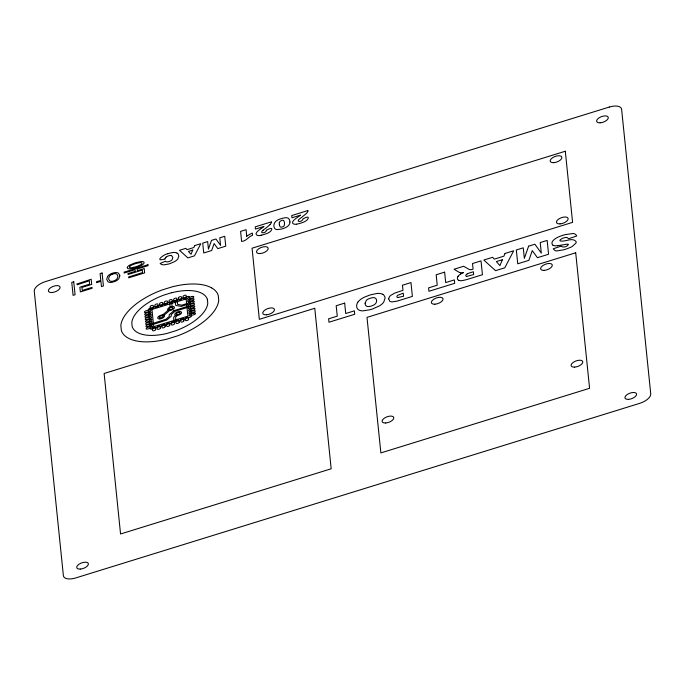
<?xml version="1.0" encoding="UTF-8"?>
<svg xmlns="http://www.w3.org/2000/svg" width="685" height="685" viewBox="0 0 685 685"><rect width="100%" height="100%" fill="white"/><g stroke="black" fill="none" stroke-linecap="round" stroke-linejoin="round"><path stroke-width="1.03" d="M279.326 222.676L280.062 221.306L281.758 220.399A1.969 0.925 -20.5 0 1 282.974 220.296L283.402 220.433A3.725 1.747 -20.5 0 1 283.77 220.681L284.429 222.257A40.278 18.906 -20.5 0 1 284.549 223.361L284.241 225.545A3.459 1.627 -20.5 0 1 284.035 225.87L283.667 226.247A1.952 0.916 -20.5 0 1 282.777 226.778L282.622 226.838A2.612 1.224 -20.5 0 1 282.134 227L281.98 227.035A2.081 0.976 -20.5 0 1 280.756 227.095L280.336 226.941A3.416 1.601 -20.5 0 1 280.071 226.744L279.377 224.911M270.095 224.611L265.018 228.807A33.479 15.712 -20.5 0 0 263.134 230.194M263.143 230.194L262.278 230.931A4.059 1.909 -20.5 0 0 262.098 231.11C260.154 233.448 264.641 232.968 265.549 231.778A2.029 0.95 -20.5 0 0 265.771 231.573L266.08 231.179A6.533 3.065 -20.5 0 0 266.379 230.28M260.985 228.679L262.389 227.703A11.996 5.634 -20.5 0 0 262.929 227.3L263.965 226.452L255.471 229.081L255.24 226.846L271.56 221.794A10.892 5.112 -20.5 0 1 270.087 224.611M467.564 273.743L468.317 273.426A12.827 6.019 -20.5 0 1 469.619 272.904L473.361 271.757L473.643 274.565L466.973 276.346A1.995 0.942 -20.5 0 1 466.725 276.338M167.774 253.75C164.04 254.084 153.508 262.449 164.957 258.964M171.73 292.658L163.938 295.064A39.876 18.718 -20.5 0 0 131.794 322.661L132.196 326.591A39.876 18.718 -20.5 0 0 167.842 333.193L175.634 330.786A39.876 18.718 -20.5 0 0 207.778 303.19L207.375 299.259M266.397 230.271C274.428 225.605 272.091 230.896 268.751 232.626A6.165 2.894 -20.5 0 1 268.169 232.934L267.732 233.14A16.56 7.775 -20.5 0 1 261.747 235.058M261.738 235.118L260.223 235.409M296.708 224.115L298.223 223.815A16.56 7.775 -20.5 0 0 304.226 221.863L304.654 221.64A6.165 2.894 -20.5 0 0 305.245 221.323C308.575 219.602 310.921 214.311 302.881 218.977A6.533 3.065 -20.5 0 1 302.582 219.876L302.265 220.279A2.029 0.95 -20.5 0 1 302.034 220.484C301.117 221.734 296.673 222.06 298.583 219.817A4.059 1.909 -20.5 0 1 298.763 219.637L299.628 218.9A33.479 15.712 -20.5 0 1 301.511 217.513L306.58 213.318A10.892 5.112 -20.5 0 0 308.07 210.492L291.724 215.552L291.956 217.787L300.45 215.159L299.413 216.006A11.996 5.634 -20.5 0 1 298.883 216.4L297.093 217.642A24.283 11.405 -20.5 0 0 295.081 219.114L293.737 220.33A7.081 3.322 -20.5 0 0 293.351 220.767A6.079 2.851 -20.5 0 0 296.639 224.252M557.41 245.744L564.825 244.545A16.911 7.937 -20.5 0 1 566.495 244.245L567.719 244.177A1.695 0.796 -20.5 0 1 568.439 244.562C567.223 246.643 563.413 247.859 561.375 246.377A7.569 3.553 -20.5 0 1 561.203 246.086L553.24 248.792L554.996 250.556A7.389 3.468 -20.5 0 0 556.845 250.916L563.678 249.802A30.474 14.308 -20.5 0 0 566.974 248.758L570.322 247.448A10.498 4.932 -20.5 0 0 572.223 246.463L575.845 243.201A7.364 3.459 -20.5 0 0 576.188 241.771C572.677 236.804 565.219 242.259 560.236 240.923A2.389 1.122 -20.5 0 1 559.953 240.486A2.543 1.19 -20.5 0 1 559.987 240.195A2.389 1.122 -20.5 0 1 560.142 239.904L562.342 238.337L565.75 237.438A4.307 2.021 -20.5 0 1 567.043 237.489L568.627 238.757L576.659 236.008L576.231 235.109A10.9 5.12 -20.5 0 0 573.268 233.491L565.116 234.638A33.625 15.789 -20.5 0 0 562.942 235.289A21.295 10.001 -20.5 0 0 559.003 236.727C556.092 237.781 549.105 242.01 553.086 245.341M397.891 297.53L403.585 296.237L403.268 293.146L397.797 295.286A3.005 1.413 -20.5 0 0 396.906 296.691A3.339 1.567 -20.5 0 0 397.874 297.547M459.849 272.467L459.729 272.433A12.073 5.668 -20.5 0 1 458.548 271.988L454.061 269.239L463.634 266.277L468.591 269.102A11.619 5.454 -20.5 0 0 469.567 269.565L470.235 269.693A3.81 1.79 -20.5 0 0 472.342 269.368L473.087 269.136L472.513 263.528L481.024 260.891L482.437 274.719L468.317 279.095A36.844 17.296 -20.5 0 1 465.629 279.874L462.281 280.61A6.901 3.245 -20.5 0 1 458.804 280.388M171.515 255.582L172.68 257.14A19.66 9.23 -20.5 0 1 172.748 257.688L172.2 259.615A4.555 2.141 -20.5 0 1 171.841 260.017L171.687 260.146A3.613 1.695 -20.5 0 1 170 261.19L169.537 261.37A4.983 2.338 -20.5 0 1 168.93 261.576A3.75 1.764 -20.5 0 1 166.018 261.704A5.326 2.5 -20.5 0 1 165.453 261.216L160.144 263.477L161.18 264.247A8.186 3.845 -20.5 0 0 163.518 264.838A6.927 3.254 -20.5 0 0 164.1 264.83L168.519 264.042A17.921 8.408 -20.5 0 0 170 263.588L174.444 261.696A8.434 3.956 -20.5 0 0 177.869 258.844L178.819 256.241L178.143 253.912A9.307 4.367 -20.5 0 0 177.021 253.065M246.763 236.256L246.095 229.68L240.589 231.384L241.617 241.428C246.292 241.291 248.304 236.573 252.568 235.306L252.337 233.054A19.677 9.239 -20.5 0 0 246.703 236.239M178.365 298.035L178.537 299.713A1.644 0.771 -20.5 0 0 180.181 300.021A1.644 0.771 -20.5 0 0 181.671 298.746L181.499 297.067A1.644 0.771 -20.5 0 0 179.855 296.759A1.644 0.771 -20.5 0 0 178.365 298.035M174.512 323.577L174.341 321.907A1.644 0.771 -20.5 0 0 172.697 321.599A1.644 0.771 -20.5 0 0 171.216 322.875L171.387 324.544A1.644 0.771 -20.5 0 0 173.031 324.853A1.644 0.771 -20.5 0 0 174.512 323.577M112.64 274.051A4.264 2.004 -20.5 0 1 113.136 273.906A3.759 1.764 -20.5 0 1 115.157 273.658L116.099 273.854A6.97 3.271 -20.5 0 1 117.118 274.488L117.777 275.884A16.175 7.595 -20.5 0 1 117.82 276.475L117.195 278.521A6.259 2.937 -20.5 0 1 116.656 279.189L115.996 279.797A3.81 1.79 -20.5 0 1 114.104 280.824L113.856 280.91A4.495 2.106 -20.5 0 1 113.102 281.133A3.81 1.79 -20.5 0 1 111.116 281.304L110.379 281.133A6.456 3.031 -20.5 0 1 109.609 280.722L108.761 279.283A16.063 7.544 -20.5 0 1 108.684 278.701L109.018 277.005A7.064 3.314 -20.5 0 1 109.857 275.79L110.713 275.036A3.733 1.755 -20.5 0 1 112.64 274.051M165.025 258.947A6.696 3.142 -20.5 0 1 166.044 257.132M166.095 257.132A3.065 1.438 -20.5 0 1 167.5 256.276L168.253 255.967A5.891 2.766 -20.5 0 1 168.895 255.77L169.323 255.659A3.494 1.635 -20.5 0 1 171.533 255.565M176.961 253.099A8.982 4.213 -20.5 0 0 173.391 252.457A14.299 6.713 -20.5 0 0 167.782 253.801M260.617 228.936A24.283 11.405 -20.5 0 0 258.596 230.417L257.252 231.624A7.081 3.322 -20.5 0 0 256.866 232.069A6.079 2.851 -20.5 0 0 260.154 235.546M279.42 224.903A29.464 13.837 -20.5 0 1 279.292 222.685M382.744 294.276A12.767 5.994 -20.5 0 1 383.848 295.055L384.953 297.144A24.549 11.525 -20.5 0 1 385.073 298.155L383.686 302.222A12.296 5.771 -20.5 0 1 379.327 305.964L372.443 309.012A24.934 11.705 -20.5 0 1 369.96 309.757L363.016 310.862A11.97 5.617 -20.5 0 1 358.803 309.98C356.191 308.618 356.114 304.945 357.527 302.676A12.099 5.677 -20.5 0 1 357.87 302.154M382.718 294.293A12.381 5.814 -20.5 0 0 377.204 293.428L370.962 294.738A28.042 13.161 -20.5 0 0 369.258 295.252L364.309 297.204A12.578 5.908 -20.5 0 0 362.296 298.292A12.347 5.797 -20.5 0 0 357.853 302.162M467.547 273.726A2.586 1.216 -20.5 0 0 465.817 275.558A2.851 1.344 -20.5 0 0 466.682 276.38M459.875 272.45A10.943 5.137 -20.5 0 0 461.253 272.801A9.462 4.444 -20.5 0 0 463.548 272.57A11.397 5.352 -20.5 0 0 460.594 274.06M457.957 276.397A8.066 3.785 -20.5 0 1 460.62 274.077M458.89 280.336A8.297 3.896 -20.5 0 1 458.068 276.389M557.436 245.684A9.496 4.461 -20.5 0 1 553.009 245.393M171.738 292.76A39.876 18.718 -20.5 0 1 207.384 299.371M211.605 287.854A51.144 24.009 -20.5 0 1 218.224 295.329L218.738 300.373A51.615 24.232 -20.5 0 1 195.285 327.404A51.144 24.009 -20.5 0 1 177.295 335.95L167.303 339.041A51.615 24.232 -20.5 0 1 128.001 337.979A51.144 24.009 -20.5 0 1 121.348 330.521L120.834 325.478A51.615 24.232 -20.5 0 1 144.287 298.446A51.144 24.009 -20.5 0 1 162.276 289.909L172.269 286.818A51.615 24.232 -20.5 0 1 211.571 287.871M365.096 303.232L365.482 305.322L366.989 306.435A5.377 2.526 -20.5 0 0 369.737 306.426L370.662 306.212A7.818 3.665 -20.5 0 0 371.63 305.93L372.52 305.596A5.3 2.492 -20.5 0 0 375.149 304.012C377.058 302.565 377.298 298.634 374.721 297.804A5.292 2.483 -20.5 0 0 371.989 297.787L370.756 298.086A8.203 3.853 -20.5 0 0 369.772 298.403L368.573 298.891A5.086 2.389 -20.5 0 0 366.295 300.39L365.096 303.232M388.669 298.848L389.799 301.272A7.047 3.314 -20.5 0 0 392.274 301.888L397.18 301.1L412.379 296.408L410.966 282.58L402.455 285.217L402.985 290.346L394.885 293.026L390.844 295.321A7.818 3.665 -20.5 0 0 389.26 297.059L388.669 298.848M119.781 275.986L118.865 278.607A7.312 3.434 -20.5 0 1 117.88 279.677L117.64 279.874A5.805 2.731 -20.5 0 1 115.097 281.381L112.28 282.246A5.754 2.697 -20.5 0 1 109.848 282.391L109.078 282.246A7.74 3.631 -20.5 0 1 107.99 281.775L106.706 279.249L107.622 276.389A7.612 3.571 -20.5 0 1 108.393 275.516L109.095 274.916A5.754 2.706 -20.5 0 1 111.398 273.589L112.083 273.324A7.466 3.502 -20.5 0 1 113.162 272.972L114.19 272.724A5.763 2.706 -20.5 0 1 116.613 272.587L117.135 272.664A7.629 3.579 -20.5 0 1 118.479 273.195L119.721 275.224A18.837 8.845 -20.5 0 1 119.781 275.986M289.952 221.94C290.089 225.622 286.279 227.514 283.29 228.507A15.036 7.064 -20.5 0 1 281.355 229.107L276.894 229.595A7.09 3.331 -20.5 0 1 275.541 229.158A9.119 4.281 -20.5 0 1 274.796 228.49A19.737 9.265 -20.5 0 1 273.957 226.529A27.109 12.732 -20.5 0 1 273.906 224.945C274.582 219.979 280.473 218.712 284.592 217.813A6.131 2.877 -20.5 0 1 285.431 217.736A6.644 3.117 -20.5 0 1 287.186 217.856L287.494 217.924A7.638 3.588 -20.5 0 1 288.239 218.215L289.524 219.714L289.952 221.94M127.324 267.501L127.384 268.041A3.733 1.755 -20.5 0 0 128.112 268.666L129.388 268.854A6.841 3.211 -20.5 0 0 130.244 268.837L134.954 267.878A25.208 11.833 -20.5 0 0 136.914 267.27L141.521 265.343A6.841 3.211 -20.5 0 0 142.334 264.855L143.49 263.905A3.733 1.755 -20.5 0 0 144.055 262.877L144.004 262.338A3.75 1.764 -20.5 0 0 143.268 261.713L142 261.516A6.79 3.185 -20.5 0 0 141.144 261.542L136.435 262.501A25.225 11.842 -20.5 0 0 134.465 263.108L129.85 265.035A6.79 3.185 -20.5 0 0 129.045 265.532L127.889 266.474A3.75 1.764 -20.5 0 0 127.324 267.501M211.485 240.392L208.437 249.109L207.666 241.574L202.717 243.107L203.728 252.979L211.674 250.522L214.105 243.569L217.796 248.629L225.75 246.163L224.74 236.291L219.782 237.823L220.553 245.358L215.972 239.005L211.485 240.392M528.606 246.163L524.342 258.365L523.263 247.816L516.327 249.965L517.74 263.793L528.871 260.351L532.271 250.616L537.434 257.697L548.574 254.246L547.152 240.418L540.217 242.567L541.296 253.116L534.882 244.22L528.606 246.163M194.643 245.607L193.855 247.533L186.988 249.657L185.84 248.33L179.504 250.29L187.87 257.894L194.471 255.847L200.816 243.689L194.643 245.607M505.016 253.467L503.92 256.164L494.305 259.135L492.695 257.277L483.824 260.026L495.546 270.669L504.785 267.809L513.664 250.787L505.016 253.467M192.759 250.076L190.987 254.289L188.461 251.404L192.759 250.076M502.388 259.718L499.896 265.617L496.368 261.584L502.388 259.718M129.859 266.268L129.756 266.371A2.226 1.045 -20.5 0 0 129.422 267.073A2.475 1.165 -20.5 0 0 129.465 267.296A2.226 1.045 -20.5 0 0 129.885 267.647L130.938 267.767A5.274 2.475 -20.5 0 0 131.571 267.724L135.108 266.953A20.507 9.633 -20.5 0 0 137.625 266.14L140.065 265.095A5.078 2.38 -20.5 0 0 140.845 264.65L141.53 264.11A2.252 1.062 -20.5 0 0 141.966 263.34A2.483 1.165 -20.5 0 0 141.915 263.083A2.235 1.045 -20.5 0 0 141.495 262.74L140.631 262.612A5.129 2.406 -20.5 0 0 139.808 262.655L136.272 263.425A20.25 9.504 -20.5 0 0 133.763 264.23L131.323 265.275A5.129 2.406 -20.5 0 0 130.544 265.729L129.859 266.268M177.372 315.365L175.617 317.095L175.865 320.383L173.904 320.974L173.63 317.335L175.805 315.203L177.372 315.365M173.973 310.63L169.221 314.757L169.298 316.367L165.933 319.261L152.096 323.722L152.25 324.69L166.866 319.981L171.276 316.187L171.199 314.578L174.906 311.358L188.204 307.197L188.092 306.212L173.973 310.63M168.484 309.971L162.105 315.408L163.552 315.682L169.931 310.254L168.484 309.971M77.422 284.703L76.763 284.044L91.182 279.266L91.713 284.403L81.943 287.426L82.251 290.414L92.021 287.392L92.107 288.282L80.359 291.921L79.871 287.178L89.624 284.155L89.281 280.781L77.422 284.703M187.151 303.455L181.902 305.167L177.646 304.414L177.15 301.186L175.189 301.811L175.754 305.442L181.234 306.409L187.313 304.423L187.151 303.455M609.273 107.057L45.407 281.612A12.373 5.805 -20.5 0 0 34.259 291.176L63.38 575.648A12.373 5.805 -20.5 0 0 75.727 577.943L639.593 403.388A12.373 5.805 -20.5 0 0 650.741 393.824L621.62 109.352A12.373 5.805 -20.5 0 0 609.273 107.057M73.74 281.783L71.762 282.4L73.09 295.355L75.067 294.738L73.74 281.783M102.091 273.007L100.113 273.623L100.806 280.413L96.465 281.758L96.559 282.665L100.9 281.321L101.44 286.578L103.418 285.962L102.091 273.007M147.934 264.761L124.113 272.133L124.208 273.032L135.108 269.65L135.279 271.337L127.967 273.598L128.061 274.488L142.292 270.087L142.548 272.613L128.626 276.928L128.72 277.819L144.663 272.878L144.218 268.563L137.3 270.703L137.128 269.025L148.028 265.652L147.934 264.761M565.313 151.239L252.054 248.21L259.332 319.33L572.591 222.36L565.313 151.239M187.699 296.596L150.049 308.25A1.832 0.865 -20.5 0 0 148.397 309.671L150.34 328.663A1.832 0.865 -20.5 0 0 152.173 328.997L189.822 317.343A1.832 0.865 -20.5 0 0 191.466 315.931L189.522 296.939A1.832 0.865 -20.5 0 0 187.699 296.596M149.261 309.8L145.939 310.827A1.644 0.771 -20.5 0 0 144.449 312.103A1.644 0.771 -20.5 0 0 146.102 312.411L149.424 311.384A1.644 0.771 -20.5 0 0 150.905 310.108A1.644 0.771 -20.5 0 0 149.261 309.8M171.73 302.873L169.777 303.481L170.18 307.402L172.132 306.794L171.73 302.873M192.16 296.519L188.829 297.555A1.644 0.771 -20.5 0 0 187.347 298.823A1.644 0.771 -20.5 0 0 188.992 299.131L192.322 298.103A1.644 0.771 -20.5 0 0 193.795 296.828A1.644 0.771 -20.5 0 0 192.16 296.519M186.132 298.891L151.967 309.466L153.731 326.702L187.895 316.127L186.132 298.891M149.501 312.172L146.179 313.199A1.653 0.771 -20.5 0 0 144.698 314.475A1.653 0.771 -20.5 0 0 146.342 314.783L149.664 313.756A1.653 0.771 -20.5 0 0 151.154 312.48A1.653 0.771 -20.5 0 0 149.501 312.172M192.399 298.891L189.069 299.919A1.653 0.771 -20.5 0 0 187.596 301.195A1.653 0.771 -20.5 0 0 189.231 301.503L192.562 300.475A1.653 0.771 -20.5 0 0 194.043 299.199A1.653 0.771 -20.5 0 0 192.399 298.891M149.741 314.543L146.427 315.571A1.644 0.771 -20.5 0 0 144.937 316.847A1.644 0.771 -20.5 0 0 146.59 317.146L149.904 316.119A1.644 0.771 -20.5 0 0 151.394 314.852A1.644 0.771 -20.5 0 0 149.741 314.543M192.639 301.263L189.317 302.299A1.644 0.771 -20.5 0 0 187.836 303.566A1.644 0.771 -20.5 0 0 189.48 303.875L192.802 302.847A1.644 0.771 -20.5 0 0 194.283 301.571A1.644 0.771 -20.5 0 0 192.639 301.263M149.989 316.915L146.667 317.943A1.653 0.771 -20.5 0 0 145.177 319.219A1.653 0.771 -20.5 0 0 146.83 319.527L150.152 318.499A1.653 0.771 -20.5 0 0 151.633 317.224A1.653 0.771 -20.5 0 0 149.989 316.915M192.887 303.635L189.557 304.662A1.653 0.771 -20.5 0 0 188.075 305.938A1.653 0.771 -20.5 0 0 189.719 306.246L193.05 305.219A1.653 0.771 -20.5 0 0 194.523 303.943A1.653 0.771 -20.5 0 0 192.887 303.635M150.229 319.278L146.907 320.306A1.653 0.771 -20.5 0 0 145.425 321.59A1.653 0.771 -20.5 0 0 147.069 321.89L150.392 320.863A1.653 0.771 -20.5 0 0 151.882 319.587A1.653 0.771 -20.5 0 0 150.229 319.287M193.127 306.007L189.796 307.034A1.653 0.771 -20.5 0 0 188.324 308.31A1.653 0.771 -20.5 0 0 189.959 308.618L193.29 307.582A1.653 0.771 -20.5 0 0 194.771 306.315A1.653 0.771 -20.5 0 0 193.127 306.007M150.469 321.659L147.155 322.686A1.644 0.771 -20.5 0 0 145.665 323.962A1.644 0.771 -20.5 0 0 147.318 324.262L150.631 323.234A1.644 0.771 -20.5 0 0 152.121 321.959A1.644 0.771 -20.5 0 0 150.469 321.659M193.367 308.378L190.045 309.406A1.644 0.771 -20.5 0 0 188.563 310.682A1.644 0.771 -20.5 0 0 190.207 310.981L193.53 309.954A1.644 0.771 -20.5 0 0 195.011 308.678A1.644 0.771 -20.5 0 0 193.367 308.378M150.717 324.022L147.395 325.05A1.653 0.771 -20.5 0 0 145.905 326.325A1.653 0.771 -20.5 0 0 147.558 326.634L150.88 325.606A1.653 0.771 -20.5 0 0 152.361 324.33A1.653 0.771 -20.5 0 0 150.717 324.022M193.615 310.742L190.284 311.778A1.653 0.771 -20.5 0 0 188.803 313.045A1.653 0.771 -20.5 0 0 190.447 313.353L193.778 312.326A1.653 0.771 -20.5 0 0 195.251 311.05A1.653 0.771 -20.5 0 0 193.615 310.742M150.957 326.394L147.635 327.421A1.644 0.771 -20.5 0 0 146.153 328.697A1.644 0.771 -20.5 0 0 147.797 329.005L151.12 327.978A1.644 0.771 -20.5 0 0 152.609 326.702A1.644 0.771 -20.5 0 0 150.957 326.394M193.855 313.122L190.524 314.15A1.644 0.771 -20.5 0 0 189.051 315.417A1.644 0.771 -20.5 0 0 190.687 315.725L194.018 314.698A1.644 0.771 -20.5 0 0 195.499 313.422A1.644 0.771 -20.5 0 0 193.855 313.122M314.757 308.284L104.129 373.488L120.56 533.983L331.18 468.78L314.757 308.284M344.666 303.104L336.189 305.733L337.26 316.145L328.62 318.816L328.971 322.233L354.719 314.261L354.368 310.844L345.728 313.524L344.666 303.104M444.633 272.159L436.165 274.779L437.235 285.191L428.596 287.871L428.947 291.279L454.694 283.316L454.343 279.9L445.704 282.571L444.633 272.159M575.708 252.782L366.997 317.386L380.869 452.913L589.579 388.301L575.708 252.782M186.371 297.29L186.2 295.612A1.653 0.771 -20.5 0 0 184.556 295.303A1.653 0.771 -20.5 0 0 183.066 296.579L183.237 298.258A1.653 0.771 -20.5 0 0 184.881 298.566A1.653 0.771 -20.5 0 0 186.371 297.29M188.615 319.21L188.444 317.54A1.653 0.771 -20.5 0 0 186.799 317.232A1.653 0.771 -20.5 0 0 185.31 318.508L185.481 320.186A1.653 0.771 -20.5 0 0 187.133 320.494A1.653 0.771 -20.5 0 0 188.615 319.21M183.914 320.674L183.743 318.996A1.644 0.771 -20.5 0 0 182.099 318.688A1.644 0.771 -20.5 0 0 180.609 319.964L180.789 321.642A1.644 0.771 -20.5 0 0 182.433 321.941A1.644 0.771 -20.5 0 0 183.914 320.674M176.97 300.193L176.798 298.523A1.653 0.771 -20.5 0 0 175.154 298.215A1.653 0.771 -20.5 0 0 173.665 299.491L173.836 301.169A1.653 0.771 -20.5 0 0 175.488 301.468A1.653 0.771 -20.5 0 0 176.97 300.193M179.213 322.121L179.042 320.452A1.653 0.771 -20.5 0 0 177.398 320.143A1.653 0.771 -20.5 0 0 175.908 321.419L176.079 323.097A1.653 0.771 -20.5 0 0 177.732 323.397A1.653 0.771 -20.5 0 0 179.213 322.121M172.269 301.648L172.098 299.979A1.644 0.771 -20.5 0 0 170.454 299.67A1.644 0.771 -20.5 0 0 168.972 300.946L169.144 302.624A1.644 0.771 -20.5 0 0 170.788 302.924A1.644 0.771 -20.5 0 0 172.269 301.648M167.577 303.104L167.405 301.434A1.653 0.771 -20.5 0 0 165.753 301.126A1.653 0.771 -20.5 0 0 164.263 302.402L164.434 304.08A1.653 0.771 -20.5 0 0 166.087 304.38A1.653 0.771 -20.5 0 0 167.577 303.104M169.82 325.033L169.649 323.363A1.653 0.771 -20.5 0 0 167.996 323.055A1.653 0.771 -20.5 0 0 166.515 324.33L166.686 326A1.653 0.771 -20.5 0 0 168.33 326.308A1.653 0.771 -20.5 0 0 169.82 325.033M162.876 304.56L162.705 302.881A1.653 0.771 -20.5 0 0 161.061 302.582A1.653 0.771 -20.5 0 0 159.571 303.857L159.742 305.527A1.653 0.771 -20.5 0 0 161.395 305.835A1.653 0.771 -20.5 0 0 162.876 304.56M165.119 326.488L164.948 324.81A1.653 0.771 -20.5 0 0 163.304 324.51A1.653 0.771 -20.5 0 0 161.814 325.786L161.985 327.456A1.653 0.771 -20.5 0 0 163.638 327.764A1.653 0.771 -20.5 0 0 165.119 326.488M158.175 306.015L158.004 304.337A1.644 0.771 -20.5 0 0 156.36 304.037A1.644 0.771 -20.5 0 0 154.87 305.313L155.05 306.983A1.644 0.771 -20.5 0 0 156.694 307.291A1.644 0.771 -20.5 0 0 158.175 306.015M160.418 327.944L160.247 326.265A1.644 0.771 -20.5 0 0 158.603 325.966A1.644 0.771 -20.5 0 0 157.113 327.242L157.293 328.911A1.644 0.771 -20.5 0 0 158.937 329.22A1.644 0.771 -20.5 0 0 160.418 327.944M153.483 307.471L153.303 305.793A1.653 0.771 -20.5 0 0 151.659 305.493A1.653 0.771 -20.5 0 0 150.169 306.769L150.34 308.438A1.653 0.771 -20.5 0 0 151.993 308.747A1.653 0.771 -20.5 0 0 153.474 307.471M155.726 329.399L155.555 327.721A1.653 0.771 -20.5 0 0 153.902 327.413A1.653 0.771 -20.5 0 0 152.412 328.689L152.584 330.367A1.653 0.771 -20.5 0 0 154.236 330.675A1.653 0.771 -20.5 0 0 155.726 329.399M51.949 292.529A6.182 2.903 -20.5 0 0 60.083 287.041A6.182 2.903 -20.5 0 0 50.699 287.632A6.182 2.903 -20.5 0 0 51.949 292.529M600.154 122.82A6.182 2.903 -20.5 0 0 608.289 117.332A6.182 2.903 -20.5 0 0 598.904 117.923A6.182 2.903 -20.5 0 0 600.154 122.82M80.256 569.098A6.182 2.903 -20.5 0 0 88.391 563.618A6.182 2.903 -20.5 0 0 79.006 564.209A6.182 2.903 -20.5 0 0 80.256 569.098M628.462 399.389A6.182 2.903 -20.5 0 0 636.588 393.909A6.182 2.903 -20.5 0 0 627.212 394.5A6.182 2.903 -20.5 0 0 628.462 399.389M160.436 318.028A2.004 0.942 -20.5 0 0 163.004 316.222A2.004 0.942 -20.5 0 0 159.922 316.479A2.004 0.942 -20.5 0 0 160.436 318.028M159.879 318.919A3.605 1.695 -20.5 0 0 164.503 315.682A3.605 1.695 -20.5 0 0 158.971 316.136A3.605 1.695 -20.5 0 0 159.879 318.919M170.385 309.586A2.004 0.942 -20.5 0 0 172.954 307.779A2.004 0.942 -20.5 0 0 169.871 308.036A2.004 0.942 -20.5 0 0 170.385 309.586M169.837 310.476A3.605 1.695 -20.5 0 0 174.452 307.231A3.605 1.695 -20.5 0 0 168.921 307.685A3.605 1.695 -20.5 0 0 169.837 310.476M177.483 314.663A2.004 0.942 -20.5 0 0 180.052 312.857A2.004 0.942 -20.5 0 0 176.97 313.113A2.004 0.942 -20.5 0 0 177.483 314.663M176.927 315.554A3.605 1.695 -20.5 0 0 181.559 312.309A3.605 1.695 -20.5 0 0 176.019 312.762A3.605 1.695 -20.5 0 0 176.927 315.554M260.052 253.578A6.182 2.903 -20.5 0 0 268.186 248.098A6.182 2.903 -20.5 0 0 258.81 248.689A6.182 2.903 -20.5 0 0 260.052 253.578M266.319 314.826A6.182 2.903 -20.5 0 0 274.454 309.337A6.182 2.903 -20.5 0 0 265.069 309.928A6.182 2.903 -20.5 0 0 266.319 314.826M560.005 223.909A6.182 2.903 -20.5 0 0 568.139 218.421A6.182 2.903 -20.5 0 0 558.754 219.012A6.182 2.903 -20.5 0 0 560.005 223.909M553.737 162.67A6.182 2.903 -20.5 0 0 561.871 157.182A6.182 2.903 -20.5 0 0 552.487 157.773A6.182 2.903 -20.5 0 0 553.737 162.67M385.664 422.996A6.182 2.903 -20.5 0 0 393.789 417.507A6.182 2.903 -20.5 0 0 384.413 418.098A6.182 2.903 -20.5 0 0 385.664 422.996M434.906 304.208A6.182 2.903 -20.5 0 0 443.041 298.728A6.182 2.903 -20.5 0 0 433.656 299.319A6.182 2.903 -20.5 0 0 434.906 304.208M544.155 270.387A6.182 2.903 -20.5 0 0 552.29 264.907A6.182 2.903 -20.5 0 0 542.905 265.497A6.182 2.903 -20.5 0 0 544.155 270.387M574.664 367.134A6.182 2.903 -20.5 0 0 582.789 361.646A6.182 2.903 -20.5 0 0 573.413 362.237A6.182 2.903 -20.5 0 0 574.664 367.134"/></g></svg>
